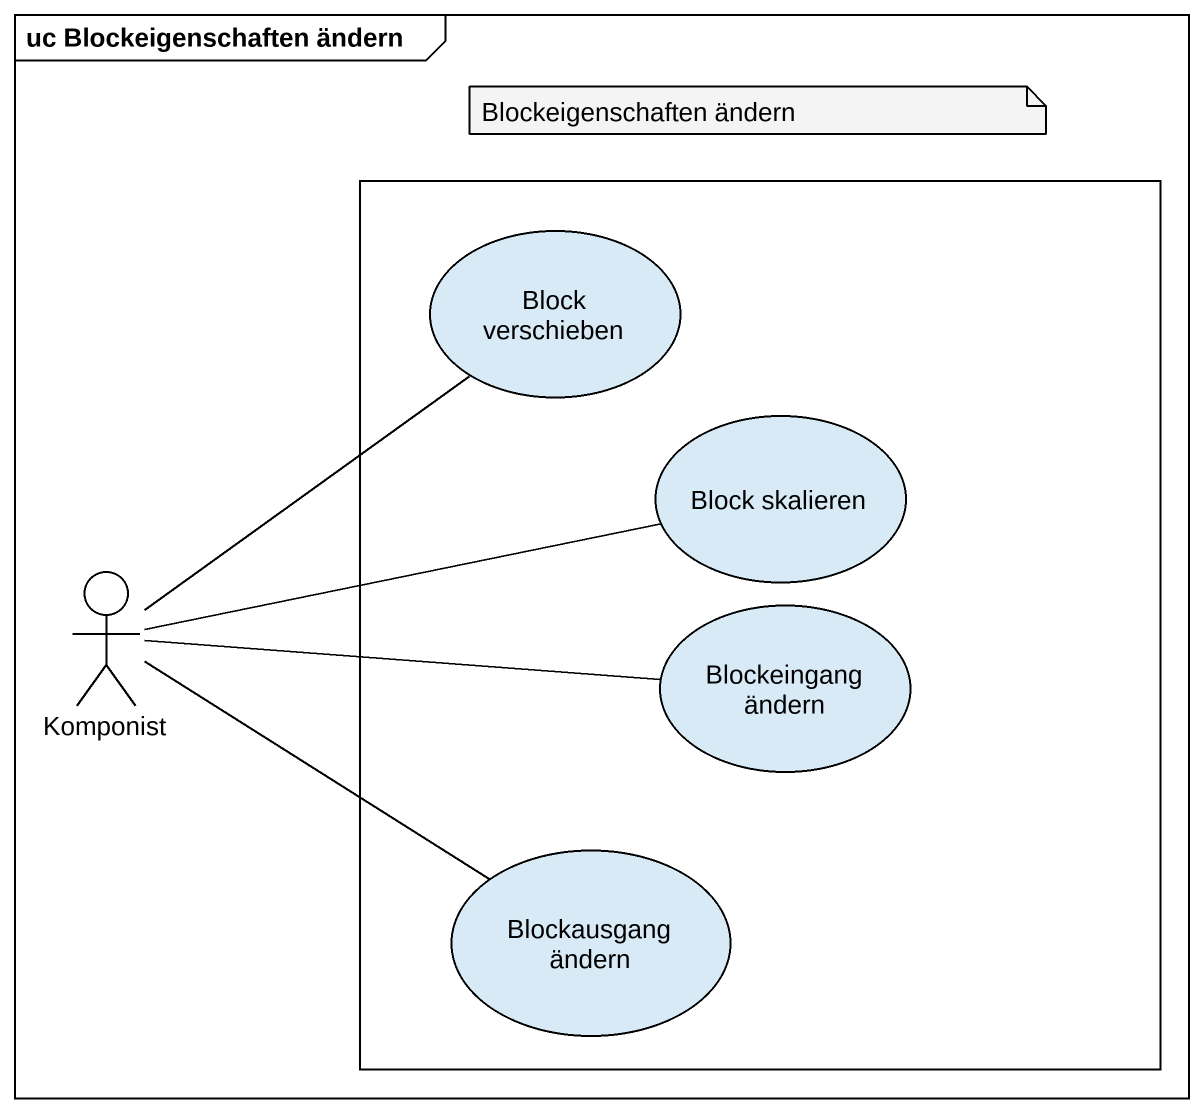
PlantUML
@startuml
mainframe uc Blockeigenschaften ändern
rectangle " " as rectangle1 {
  usecase "Block verschieben" as Block_verschieben
  usecase "Block skalieren" as Block_skalieren
  usecase "Blockeingang ändern" as Blockeingang_ändern
  usecase "Blockausgang ändern" as Blockausgang_ändern
}
actor Komponist
Komponist -up- Block_verschieben
Komponist -right- Block_skalieren
Komponist -right- Blockeingang_ändern
Komponist -right- Blockausgang_ändern
note as N1
  Blockeigenschaften ändern
end note
@enduml
